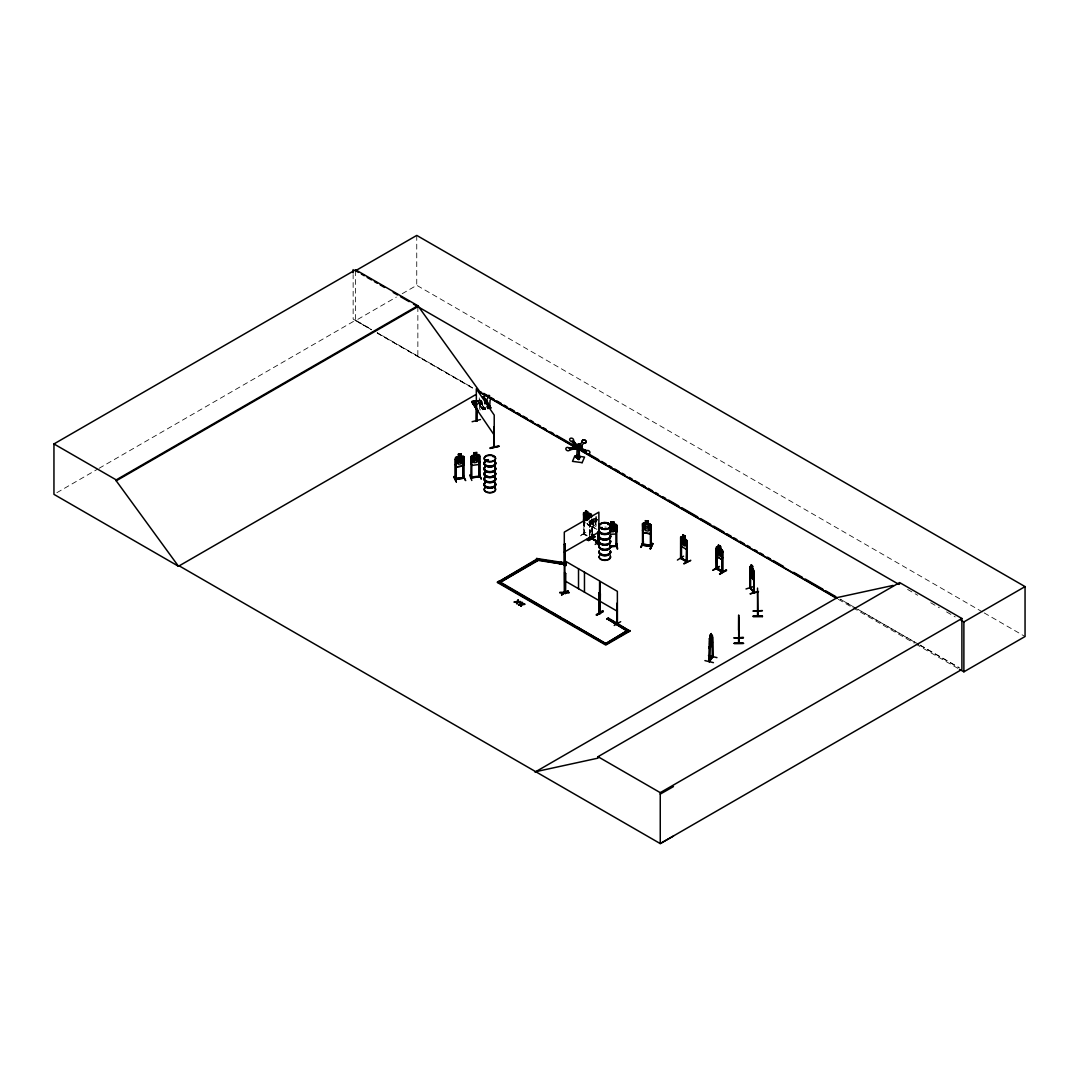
<?xml version="1.0" encoding="UTF-8"?>
<svg xmlns="http://www.w3.org/2000/svg" width="1079" height="1079" viewBox="0 0 1079 1079"><rect width="100%" height="100%" fill="white"/><g stroke="black" fill="none" stroke-linecap="round" stroke-linejoin="round"><path stroke-width="0.75" stroke-dasharray="5 3.75" d="M479.346 408.968L479.696 402.4A2.037 1.578 -30.7 0 0 479.305 399.864L479.265 397.854M480.236 403.519L480.533 403.263M480.088 403.694L481.126 404.099L481.045 403.276M484.35 408.995L484.35 407.538L483.419 407.633L483.419 409.089L483.446 407.309M484.026 408.078L483.729 407.228M592.816 527.591L593.585 525.581M593.666 525.635L593.585 519.026L592.857 527.698L587.866 524.812L587.286 521.953L587.934 524.772M589.255 525.068L589.984 522.951L589.255 525.068L584.225 522.196M483.716 407.403L484.296 408.914M580.367 535.858L586.814 531.785L580.421 535.548M583.51 534.172L584.494 534.402L584.413 522.749M595.514 522.411C598.265 521.049 595.918 518.406 595.042 521.575L593.396 518.338M592.533 523.005L591.467 524.354L589.485 523.207M479.696 402.4L479.737 402.48A2.037 1.578 -30.7 0 0 479.346 399.931C496.043 428.862 467.881 380.199 485.563 409.143L482.246 409.804L483.257 409.588M485.01 409.238L484.808 407.188L484.579 407.929M481.355 403.802L480.303 403.924M597.051 520.577L595.972 519.147L596.121 516.612M591.764 519.201L592.492 526.916M587.016 535.872L583.604 534.186L586.787 536.007M56.863 492.685L97.636 469.136M99.093 468.299L355.584 320.207L371.513 329.405M355.584 270.721L355.584 320.625L396.371 297.089M402.184 293.717L416.75 285.315L982.74 612.09M479.211 400.296L480.195 400.093L477.107 400.511L482.488 409.642M480.142 410.101L480.168 409.13M477.633 400.498L482.65 409.737L482.461 408.685L485.132 408.847L484.579 407.242M479.575 400.215L485.537 409.157M480.371 403.452L481.315 403.411M477.646 401.428L480.533 400.687M478.55 402.791L481.45 402.211L478.55 402.953M482.07 408.375L484.97 407.795M484.997 407.983L481.922 408.631L481.922 407.768L482.138 408.415M583.752 533.282L584.049 534.523M479.98 400.012L485.199 409.211M596.121 519.066L597.51 519.862L593.976 518.014M595.972 526.525L593.976 525.379L592.91 519.754M586.747 523.544L589.323 525.028M592.546 526.862L597.469 529.668L592.425 526.957M587.016 535.359L584.252 534.038L586.787 535.481M371.297 329.527L353.143 319.087L353.143 274.552M377.111 332.871L472.872 387.941L377.313 332.75M856.227 608.394L840.271 599.209L856.186 608.408M918.62 644.271L857.684 609.217L918.458 644.365M920.063 645.094L959.244 667.631M984.21 612.926L1025.05 636.516M907.587 589.417L917.689 595.244M930.678 602.743L939.35 607.747M946.566 611.914L955.225 616.918M919.901 645.188L959.002 667.766M355.584 320.625L371.513 329.823M377.313 333.168L474.8 389.452M838.329 599.331L851.466 606.924M852.936 607.76L914.25 643.165M915.707 644.015L958.044 668.454M589.485 521.238L591.467 522.384L591.467 519.336M587.988 524.718L592.884 527.55M583.591 534.213L583.604 522.533M588.541 521.953L589.228 522.33L590.388 520.631L592.223 524.07L590.806 520.348M482.192 401.995A2.037 1.578 -30.7 0 1 481.693 400.484A2.037 1.578 -30.7 0 0 482.151 401.914L482.596 408.334M478.982 403.236L482.879 409.683L478.793 403.263M478.483 403.33L482.313 409.791M584.494 534.402L584.184 522.87M593.315 518.594L594.623 521.885C591.656 523.315 594.313 526.12 595.082 522.695L596.215 525.635M596.053 516.652L595.972 519.147M592.614 519.188L592.614 532.486M592.384 519.309L592.384 532.621M592.02 518.851L592.02 532.149M591.805 518.972L591.805 532.284M590.213 521.063L590.213 532.702M589.984 521.184L589.984 536.155M589.62 520.725L589.62 532.365M589.39 522.519L589.39 535.831M583.82 524.07L583.928 534.078M484.808 407.188L484.808 408.051M417.856 306.665L417.856 356.569M416.75 235.411L416.75 285.315M604.833 527.065A5.705 3.291 0 0 1 606.317 527.186M583.523 533.417L584.494 533.673L583.523 533.417M481.922 403.033L479.036 403.775L481.922 403.033M482.475 403.951L479.575 404.692L482.475 403.951M595.972 519.97L593.976 518.797L593.976 523.423L595.972 524.556L595.972 519.97"/><path stroke-width="1.5" d="M577.117 448.459L576.874 455.298A2.037 1.618 23.5 0 0 576.348 457.739A2.037 1.618 23.5 0 0 579.369 458.17A2.037 1.618 23.5 0 0 578.843 455.594L578.668 448.54L586.032 452.236A2.037 1.618 23.5 0 0 588.702 453.827A2.037 1.618 23.5 0 0 589.633 451.535A2.037 1.618 23.5 0 0 586.639 450.739M750.728 575.053L750.31 588.419L750.04 587.232L750.795 587.65M750.04 587.961L754.005 592.735L753.897 572.207L754.329 592.627L750.323 587.88M753.574 591.683L754.329 591.858L750.444 587.907M488.018 395.764L487.775 398.272A2.037 1.578 -30.7 0 0 487.33 400.902L487.775 407.309L489.704 406.918L490.055 400.363A2.037 1.578 -30.7 0 0 489.664 397.814L489.623 395.818L488.693 395.386M569.766 449.511L569.685 449.876A2.037 1.618 23.5 0 1 567.082 450.536A2.037 1.618 23.5 0 1 566.138 447.974A2.037 1.618 23.5 0 1 569.146 448.055L576.982 447.272L577.386 448.662L569.712 449.646L577.386 448.662M476.082 405.057L476.014 404.369M485.267 402.534L486.616 402.588L485.483 402.912M476.581 400.889L476.257 420.864M476.918 420.54L476.473 421.336L476.298 388.831L494.209 415.091L494.249 447.232L494.222 445.897M476.918 421.269L476.891 409.346M488.854 406.203L489.097 407.107M704.911 660.604L713.421 662.641M596.7 615.219L596.336 614.598L602.797 610.835L603.148 611.456L596.525 615.219L603.161 611.618M564.641 564.115L564.223 564.87L565.194 563.98L565.113 544.032L564.304 544.248L565.113 544.032M564.196 591.818L564.29 592.668L564.304 532.109L598.872 512.147L598.872 525.46M738.549 637.325L739.021 638.512L738.656 637.81M739.048 638.471L738.697 642.706M487.02 459.829L485.968 460.409L486.858 460.49M486.589 460.693L486.238 460.167M486.089 460.153L487.492 460.059L486.696 460.517M493.764 456.727L492.82 456.579M608.637 524.421L608.138 523.854M753.938 577.804L753.452 579.828L750.471 576.065L750.04 566.596L753.466 569.995L752.697 568.835M757.984 616.271L757.633 591.144M472.116 421.714L480.479 419.542M712.423 635.41L712.423 657.313L712.855 656.113L708.997 661.548L709.348 638.687M560.729 562.645L561.08 562.038L566.3 565.005M746.007 588.959L754.315 586.356M712.585 656.504L709.038 660.874L709.753 661.198L709.685 641.209M489.097 406.702L489.151 407.053M564.236 564.425L559.866 564.02L565.976 563.899M738.602 638.053L738.67 642.72M710.171 637.662L709.335 661.67L709.389 660.375M683.708 540.889L685.704 539.824L684.356 541.874L685.651 545.583L683.924 542.144L682.805 543.803L682.049 543.357L683.466 541.348L682.144 537.774L683.83 540.889M719.261 551.167L721.258 550.101L719.909 552.151L721.311 555.874L719.477 552.421C718.681 555.793 716.105 553.068 719.032 551.625L717.697 548.051L719.383 551.167M687.013 547.161L686.284 549.278L681.281 546.406L680.701 543.533L681.362 546.365M716.254 553.81L716.847 556.683L721.905 559.515L722.566 557.438M721.905 559.515L722.633 557.492M463.12 465.899L464.172 463.323L463.188 465.966L456.336 466.964L455.513 464.577M478.712 464.429L479.656 461.866M479.777 461.92L478.779 464.509L471.901 465.44L470.997 463.134L471.091 456.565L473.937 455.298L473.91 452.789L476.837 452.371L476.756 454.974L478.213 455.581L478.213 460.167L476.756 462.338L474.032 462.743L472.575 460.989L472.575 456.404L474.032 455.365L474.018 452.856M517.043 603.458L518.325 600.248L517.057 602.298L514.346 601.907L517.151 601.542M517.043 603.876L518.325 600.248M521.265 604.307L521.251 606.304L521.912 604.267L524.664 604.321L521.912 604.685L521.993 603.916L524.664 603.903M610.215 531.003L612.346 528.467C613.425 532.217 616.932 530.841 612.953 527.914L614.855 525.014L612.427 527.294M578.331 448.797L578.857 447.542L586.693 450.604M516.517 603.579L517.799 599.937M520.725 606.007L522.007 602.365L522.533 603.094L522.007 602.365M522.007 602.783L521.346 604.388L518.554 604.753L521.346 603.97M615.745 533.984L616.743 531.502M610.174 534.253L615.812 534.051C616.743 531.246 618.658 526.026 615.785 524.097L608.853 524.556L610.943 524.394M521.993 604.334L522.533 602.675M572.072 441.473L571.816 441.486A2.037 1.618 23.5 0 1 569.645 439.409A2.037 1.618 23.5 0 1 572.086 438.263A2.037 1.618 23.5 0 1 573.421 440.745L577.939 447.003L576.752 447.569L571.883 441.351M572.14 441.338L576.806 447.421L578.007 446.868L573.34 440.772M576.24 444.953L575.12 448.041L576.24 444.953L579.571 445.344L579.234 447.893L579.571 445.344M577.252 447.61L577.602 445.061M577.818 446.328L578.155 443.766L580.138 444.062L580.138 445.829M577.697 447.043L578.883 447.96L577.697 447.043L582.35 441.891A2.037 1.618 23.5 0 1 583.685 439.787A2.037 1.618 23.5 0 1 586.126 441.648A2.037 1.618 23.5 0 1 583.955 443.091L578.883 447.96M577.872 448.567L577.926 449.255M576.645 448.257L581.176 448.918L582.296 445.829L580.259 445.533L579.787 446.612L580.138 444.062M582.498 442.107L582.296 442.026A2.037 1.618 23.5 0 1 583.618 439.935A2.037 1.618 23.5 0 1 586.072 441.783A2.037 1.618 23.5 0 1 583.887 443.24L583.699 443.01M581.176 448.918L582.296 445.829M578.6 455.473L578.91 455.446A2.037 1.618 23.5 0 1 579.436 458.036A2.037 1.618 23.5 0 1 576.402 457.59A2.037 1.618 23.5 0 1 576.928 455.163M586.463 450.887L578.789 447.677M582.12 462.756L584.548 457.091L574.918 455.689L572.49 461.353L582.12 462.648M651.136 531.461L650.138 533.754L643.475 532.662M650.192 533.849L651.23 531.502M482.623 397.274L483.81 396.452M488.747 406.284L488.922 406.783M464.078 478.024L455.351 479.224M463.093 478.159L463.188 458.184L464.064 458.251L463.269 458.359M470.781 477.835L479.562 476.513M478.698 476.662L479.669 475.826L478.955 476.878M642.531 524.88L643.327 525.001L643.138 545.178L643.327 525.001M643.111 542.238L640.751 547.404L643.071 542.251M643.543 541.941L641.182 547.363M651.136 526.377L650.34 526.255L650.421 546.257M642.652 544.814L642.477 544.086L651.015 545.65M652.444 543.29L650.111 548.82L652.916 543.762M652.485 543.6L650.232 548.793M652.876 543.708L650.61 548.874M677.41 560.055L683.587 556.198M719.154 566.475L713.03 570.009M561.566 594.866L568.013 591.103M595.055 536.533L588.581 540.592M595.001 536.856L588.284 540.471L594.704 536.749M453.639 476.864L456.282 481.868M454.057 476.459L456.35 481.962M469.635 474.989L471.806 480.465M500.157 580.934L536.25 560.095L536.722 558.477L566.232 563.049M627.223 631.013L607.045 618.739L608.313 618.011L629.92 631.121L605.791 645.053L497.446 582.498L536.25 559.475L537.517 560.824L536.25 560.095L536.722 558.477M645.417 520.685L648.317 521.13L645.417 520.685L645.485 523.288L644.028 523.881L644.028 528.467L645.485 530.652L648.196 531.07L649.652 529.33L649.652 524.745L648.196 523.706L648.196 521.251M645.39 523.194L642.491 523.625L642.518 545.097L651.23 546.352L651.23 524.907L648.29 523.639L648.317 521.13M642.491 530.207L643.381 532.797L650.232 533.781M650.205 523.868L643.448 522.978M588.621 515.829L587.934 515.276L586.841 516.814L585.088 513.564L586.423 517.138C583.631 518.621 586.032 521.332 586.882 517.933M598.252 542.616L591.737 538.178L592.452 538.799M565.693 592.708L564.735 592.425L565.356 592.803M565.396 573.569L565.409 593.571L565.625 573.435L564.803 573.232L565.625 573.435M592.384 534.28L592.614 539.068M599.573 612.238L598.724 612.049L599.452 612.467M565.032 560.972L599.6 580.934L599.452 613.196L598.724 612.049M598.724 612.778L599.695 613.034L599.02 592.722L598.832 612.872M681.254 538.758L680.66 538.421L681.469 538.623L681.119 558.72C682.967 558.099 679.325 556.899 681.321 558.032M716.672 568.269C715.606 566.974 724.211 571.6 722.633 572.369L722.633 550.897L720.435 548.847L720.516 546.352L718.317 545.165L718.385 547.579L716.186 547.269L716.227 568.741L722.566 572.329L722.633 550.897M721.905 571.25L717.103 568.39M596.147 542.197L598.656 543.978M598.629 543.964L598.454 544.747L599.169 543.681M486.548 402.926L485.321 402.575M609.797 530.72L611.712 527.955L609.878 525.486M710.211 637.689L710.09 635.18L711.223 633.575L711.277 636.192M710.171 635.207L711.317 633.602M709.362 638.741L712.1 634.965M712.545 657.219L712.477 636.785L712.828 656.895L709.442 661.575M712.019 644.824L709.335 648.6L712.086 644.81L712.464 641.911M708.458 655.614L716.955 657.624M709.024 661.481L712.545 656.491M486.036 460.328C486.669 462.203 488.14 459.034 487.492 460.773M600.949 527.833L602.028 527.429M602.433 528.332L601.529 527.698M750.08 588.068L750.134 566.583M455.365 478.523L456.174 478.442M456.215 478.658L456.08 479.4M464.159 477.471L464.051 478.226L464.064 456.781L463.134 456.012L456.35 456.997L455.419 458.009L455.378 479.521L455.284 459.33L456.161 459.398L455.284 459.33M471.995 455.662L471.118 456.619L470.849 478.024L470.781 477.12L471.806 477.201M471.847 477.363L471.671 457.752L470.876 457.86L471.671 457.752M471.051 478.024L479.75 476.729M455.446 458.062L456.363 457.051M477.498 410.357L471.698 401.779L474.814 400.956L476.19 403.775M472.481 401.415L478.064 410.627M474.247 401.064L476.392 405.178M474.585 401.199L472.143 401.685M488.072 404.315L484.984 399.163M484.444 399.257L489.812 408.307L485.145 400.552M484.943 399.149L490.743 408.118L484.484 398.839L484.444 396.843M477.282 410.573L471.739 401.793M490.352 408.213L489.987 406.163L489.758 406.904M476.284 420.985L476.635 420.689M599.789 613.587L600.072 593.477L599.816 613.627M617.417 623.419L617.363 591.332L600.072 581.352L600.086 613.776L600.369 593.652M565.072 564.047L564.196 564.074M476.176 404.827L475.273 405.016M482.879 396.856L483.554 396.479M616.837 545.65L610.107 545.974M610.134 546.675L616.837 546.379L616.783 545.434L615.799 545.515L616.783 546.419L616.743 524.947L613.735 524.273L613.735 521.818L610.943 521.939L610.943 524.448M589.404 515.722L587.205 515.411L587.205 520.348M650.327 545.3L650.529 546.001M585.776 520.631L584.71 518.055L585.708 510.677L587.92 511.864L587.772 514.4L588.851 515.829M585.776 513.091L585.776 510.637M584.184 514.562L583.604 514.224L584.184 521.211M587.853 514.359L589.984 516.436L584.278 512.404M583.564 519.377L584.225 522.196M598.225 544.625L598.872 524.286L598.737 544.248M589.39 537.49L590.267 536.937L589.62 537.355M593.396 535.508L586.949 539.675L593.437 535.562M586.949 539.675L593.72 536.047M587.03 539.675L593.477 535.912M592.681 538.664L598.413 541.725L597.631 541.577M597.753 541.55L592.007 538.758M598.184 542.575L597.604 532.257M595.203 544.409L597.766 542.858M564.843 563.13L564.236 563.521L565.18 563.44M561.633 594.974L568.067 590.793L561.633 594.556M596.431 615.003L602.797 610.835M616.837 603.431L617.175 623.581M614.234 625.469L620.681 621.679M179.276 565.895L178.575 566.313L53.95 494.357L53.95 443.941L355.584 269.79L417.856 305.735L480.128 392.109L576.173 447.556M355.584 269.79L355.584 270.721L416.75 235.411L1025.05 586.612L1025.05 636.516L963.884 671.826L959.514 669.29M53.95 443.941L116.222 479.885L417.856 305.735M673.458 836.063L660.254 843.589L179.195 565.855L178.48 566.259L116.222 480.816L417.856 306.665M178.48 566.259L475.758 394.631M480.128 392.109L480.829 391.704M589.336 513.294C594.758 516.801 586.949 510.434 589.404 515.883L588.419 516.045L588.419 519.093M587.893 514.926L591.535 516.949M497.446 582.498L498.714 581.149L607.045 644.325L576.712 626.805M537.517 560.203L499.968 582.498L537.517 560.824M564.304 552.07L598.872 532.109M682.832 534.847L684.949 536.074L682.832 534.847L681.766 542.251L682.832 544.828L684.814 545.974L685.88 544.625L684.814 536.155M682.899 534.968L682.899 537.423L680.633 536.991L680.579 558.369L687.013 562.051L687.013 540.619L684.949 538.529M687.013 540.66L681.335 536.6M686.649 548.267L686.46 561.768L686.649 541.618L687.296 561.957L680.822 558.207M687.229 541.955L686.419 541.752M681.483 558.571L681.469 545.286M687.08 561.363L681.321 558.234L687.202 561.134M683.951 563.481L690.789 560.352L683.951 563.899M716.861 546.783L721.864 549.67M716.807 549.036L716.227 548.698L716.874 569.038L716.159 568.687L722.795 572.167M720.367 546.433L721.433 550.317L721.433 554.903L720.367 556.251L718.385 555.105L717.319 552.529L717.319 547.943L718.385 547.741L718.385 545.124L720.516 546.352M721.986 552.03L722.795 552.232L721.986 552.03L722.013 572.045M607.045 619.373L608.313 618.011M716.254 567.986L717.103 568.903L717.036 555.564M712.963 570.332L719.464 566.556M719.868 574.379C725.25 569.604 732.034 567.986 719.572 574.136M497.446 581.878L605.791 644.419L629.92 630.487M535.022 772.105L837.371 597.537L893.075 585.425M535.723 771.687L597.995 758.146L597.995 756.703L899.63 582.552L961.902 618.496L961.902 669.439L660.254 843.589L660.254 792.647L961.902 618.496M899.63 583.995L898.928 584.413L413.513 304.157M960.998 620.25L963.884 621.922L1025.05 586.612M660.254 794.104L673.458 786.578M472.103 401.712L477.7 410.708L471.914 401.361M607.855 524.07L608.691 524.192L607.949 524.529M601.502 528.036L602.244 527.968M602.392 528.224L601.016 528.009M651.311 546.176C638.107 545.839 640.602 542.643 651.23 545.623M579.329 459.344L578.088 459.168L579.329 459.344L579.329 448.797M475.353 404.288L475.434 405.178M463.269 477.377L464.078 477.296M470.889 477.08L478.685 476.176M478.752 476.878L478.779 456.714L479.575 456.606L479.71 476.77L479.777 455.325L476.864 454.879M750.728 568.404L750.08 568.053L750.485 588.487M758.483 591.737L750.026 593.841L758.335 591.562M751.348 577.252L751.321 564.843L750.728 572.045L752.562 576.267L752.562 568.835M752.562 578.735L752.697 566.381L751.362 564.978M753.992 571.277L753.439 569.874L754.005 592.735M617.094 623.568L617.067 603.296M494.169 447.219L494.195 426.718L494.276 446.652M498.835 446.477C471.82 451.494 517.057 441.756 490.325 448.446M476.271 403.236L473.371 403.978L476.271 403.411M476.743 404.059L473.856 404.8L476.743 404.22M484.754 403.492L487.654 402.926L484.754 403.667M488.8 406.608L488.598 408.064L488.598 406.621L489.475 406.446L489.529 407.97M488.639 406.689L489.529 406.527M487.735 407.228L489.664 406.85L490.311 407.822L487.87 408.307M490.527 407.08L490.311 407.822M487.641 408.523L490.756 408.105L485.159 398.906M564.654 564.33L564.533 544.369M597.86 541.388L598.171 542.629M716.375 568.485L716.443 548.564M722.134 571.816L722.202 556.885M461.151 453.935L461.178 456.444L462.635 457.051L462.635 461.637L461.178 463.808L458.454 464.199L456.997 462.446L456.997 457.86L458.454 456.835L458.332 454.259L461.272 453.895L461.246 456.282M461.178 453.989L458.332 454.259M471.955 455.594L478.725 454.556M456.309 466.91L463.188 465.966M463.134 475.475L465.737 480.6M479.076 473.964L481.315 479.143L479.089 474.005M455.271 478.752L463.377 477.633M463.997 477.552L456.066 478.402L456.066 479.13M464.064 478.213L455.473 479.481M517.799 601.489L520.469 601.893L517.704 602.257M514.346 601.907L520.469 601.893M518.554 604.334L524.664 604.321M518.554 604.753L521.265 604.726M569.253 448.392L576.928 447.407M514.346 602.311L517.151 601.961M517.704 601.839L520.469 601.475M601.974 528.224L601.232 528.224M463.957 477.296L463.876 477.997M592.344 538.556L591.71 538.205M598.953 612.643L599.02 592.722M680.984 558.275L680.889 538.286M610.849 524.381L610.835 521.858L613.843 521.791L613.843 524.246M615.893 526.269L616.743 526.417L615.893 526.269L615.947 546.433M610.943 531.826L613.749 531.691L615.246 529.668L615.246 525.082L613.749 524.327M610.134 546.163L615.92 545.745M610.107 546.5L616.81 546.19M617.175 548.928L616.46 543.236L617.687 548.901M463.296 478.348L463.188 458.184M610.269 525.163L612.306 527.375M564.614 544.409L564.614 564.91M559.866 564.047L565.976 564.169M564.6 572.167L564.803 593.275L564.883 543.897M559.866 592.304L569.038 592.304M738.967 618.038L739.102 642.706M734.219 637.837L743.391 637.783M734.286 643.556C762.543 642.99 714.837 643.219 743.444 643.462M757.539 588.082L757.539 616.23M762.381 615.988L753.209 615.92L753.209 616.635L762.381 616.554M753.209 616.338L762.381 616.365M738.575 630.217L738.683 614.99L738.71 643.246M711.182 636.165L711.182 643.543L710.117 645.04L709.55 643.88M651.028 546.352L651.136 524.92M577.818 444.561L579.787 444.845M577.252 445.843L579.234 446.126M575.12 447.529L581.176 448.405M536.722 559.097L546.554 560.621M549.831 561.134L561.323 562.901M536.25 559.475L565.774 564.668L536.25 560.095M489.219 395.467L488.059 395.831L483.743 393.376M476.014 404.504L475.124 405.097M463.053 475.124L465.292 480.263M709.335 648.6L709.038 646.739M589.66 537.355L589.754 536.627M589.849 537.828L589.889 537.072M565.045 592.29L565.356 593.531M686.986 562.092L686.46 561.04M585.843 513.213L583.564 512.795L583.604 520.874M587.772 515.222L585.776 514.076L585.776 518.662L587.772 519.795M598.413 542.454L592.02 538.812L592.02 533.822M598.764 543.681L595.797 542.413M563.602 563.939L566.259 565.342M563.332 564.128L565.949 565.639M355.584 270.721L358.484 272.394M361.384 274.066L364.284 275.738M367.17 277.411L371.513 279.92M374.413 281.592L377.313 283.264M380.213 284.937L384.556 287.446M393.242 292.463L397.585 294.972M400.484 296.644L409.17 301.648M491.012 397.585L493.926 399.257M496.839 400.943L501.209 403.465M504.109 405.138L507.022 406.823M509.935 408.496L514.305 411.018M517.219 412.704L520.118 414.39M523.032 416.062L527.402 418.585M530.315 420.27L533.215 421.943M537.585 424.465L540.498 426.151M543.411 427.823L546.311 429.509M550.681 432.032L553.594 433.704M556.508 435.39L572.517 444.629M581.244 449.673L585.614 452.195M588.514 453.868L598.71 459.748M601.61 461.434L605.98 463.957M608.893 465.629L611.806 467.315M614.72 469.001L619.076 471.51M621.99 473.195L624.903 474.881M629.259 477.39L632.173 479.076M635.086 480.762L639.456 483.284M642.369 484.957L645.269 486.642M648.182 488.315L652.552 490.837M655.466 492.523L658.365 494.195M662.735 496.718L665.649 498.404M668.562 500.076L678.745 505.957M681.658 507.643L697.668 516.881M700.568 518.567L710.764 524.448M713.664 526.12L723.861 532.014M726.76 533.687L731.13 536.209M734.044 537.895L736.957 539.567M739.87 541.253L744.227 543.776M747.14 545.448L750.053 547.134M754.41 549.656L757.323 551.329M760.236 553.014L763.15 554.687M767.52 557.209L770.419 558.895M773.333 560.567L783.516 566.462M793.712 572.342L802.439 577.373M805.352 579.059L822.818 589.134M825.718 590.82L835.915 596.7M579.072 449.242L836.657 597.955M479.17 391.974L486.481 396.195M489.394 397.881L575.539 447.61M581.379 450.982L836.872 598.494M721.864 559.408L716.969 556.589L716.335 553.837M726.356 570.629L725.992 570.009L719.558 573.812M565.032 580.934L599.6 600.895M600.072 601.313L617.363 611.294M611.2 620.304L629.92 631.121M607.045 618.739L628.666 631.849M500.157 582.606L547.822 610.121M550.722 611.793L560.824 617.633M563.71 619.306L573.826 625.146M520.725 605.589L521.251 606.304M597.995 756.703L660.254 792.647M722.795 572.113L722.863 571.506M592.573 539.082L592.614 534.159M591.791 538.961L591.805 535.616M751.321 564.843L752.697 566.381M751.577 565.639L752.36 567.406L751.577 566.462M750.431 566.232L751.456 567.406M751.362 568.242L752.589 569.833M751.362 572.828L752.562 574.298M494.209 447.192L494.56 446.315M476.298 408.793L494.209 435.053M487.317 406.689L487.87 407.606M487.101 406.743L487.641 407.66M474.814 400.781L476.554 403.708M721.784 549.71L722.498 550.937M589.282 516.733L588.594 516.261L589.498 518.729M479.575 456.606L478.779 456.714M470.997 463.134L471.995 465.413M464.172 456.727L464.186 463.39M455.419 464.59L456.336 466.964M643.448 532.716L642.612 523.612M583.712 519.363L584.346 522.101M708.984 646.645L709.429 648.627M569.038 592.924L559.866 592.951M963.884 621.922L963.884 671.826M762.381 615.92L762.381 616.635M753.857 571.277L753.857 577.831M753.857 591.386L753.843 592.654M684.949 536.074L684.882 538.569M597.82 532.136L597.82 542.117M591.535 514.494L591.386 517.03M587.354 515.438L587.354 520.348M584.467 572.194L584.467 592.155M583.712 512.822L583.82 522.411M578.56 449.066L578.56 459.614M578.519 568.754L578.519 588.716M489.987 406.163L489.987 407.039M489.475 406.446L489.475 407.902M456.093 459.209L456.093 479.427M353.143 269.602L353.143 272.906M116.222 479.885L116.222 480.816M610.35 540.242A5.705 3.291 0 0 1 604.833 544.396A5.705 3.291 0 0 1 599.331 540.242M610.35 530.436A5.705 3.291 0 0 1 604.833 534.577A5.705 3.291 0 0 1 599.331 530.436M610.35 529.506A5.705 3.291 0 0 1 604.833 533.66A5.705 3.291 0 0 1 599.331 529.506M610.35 535.939A5.705 3.291 0 0 1 604.833 540.093A5.705 3.291 0 0 1 599.331 535.939M610.444 535.616A5.8 3.345 0 0 1 604.833 539.824A5.8 3.345 0 0 1 599.236 535.616M610.444 535.332A5.8 3.345 0 0 1 604.833 539.54A5.8 3.345 0 0 1 599.236 535.332M610.35 535.022A5.705 3.291 0 0 1 604.833 539.163A5.705 3.291 0 0 1 599.331 535.022M610.444 530.099A5.8 3.345 0 0 1 604.833 534.321A5.8 3.345 0 0 1 599.236 530.099M610.444 529.816A5.8 3.345 0 0 1 604.833 534.038A5.8 3.345 0 0 1 599.236 529.816M610.377 540.552A5.732 3.304 0 0 1 604.833 544.72A5.732 3.304 0 0 1 599.304 540.552M610.323 541.065A5.678 3.277 0 0 1 604.833 545.192A5.678 3.277 0 0 1 599.344 541.065M610.323 555.941A5.678 3.277 0 0 1 604.833 560.082A5.678 3.277 0 0 1 599.344 555.941M610.377 540.781A5.732 3.304 0 0 1 604.833 544.935A5.732 3.304 0 0 1 599.304 540.781M610.35 546.136A5.705 3.291 0 0 1 604.833 550.277A5.705 3.291 0 0 1 599.331 546.136M610.35 545.205A5.705 3.291 0 0 1 604.833 549.359A5.705 3.291 0 0 1 599.331 545.205M610.363 551.639A5.719 3.304 0 0 1 604.833 555.793A5.719 3.304 0 0 1 599.317 551.639M610.444 551.315A5.8 3.345 0 0 1 604.833 555.523A5.8 3.345 0 0 1 599.236 551.315M610.444 551.032A5.8 3.345 0 0 1 604.833 555.24A5.8 3.345 0 0 1 599.236 551.032M610.35 550.722A5.705 3.291 0 0 1 604.833 554.862A5.705 3.291 0 0 1 599.331 550.722M610.444 545.799A5.8 3.345 0 0 1 604.833 550.02A5.8 3.345 0 0 1 599.236 545.799M610.444 545.515A5.8 3.345 0 0 1 604.833 549.737A5.8 3.345 0 0 1 599.236 545.515M610.377 556.251A5.732 3.304 0 0 1 604.833 560.419A5.732 3.304 0 0 1 599.304 556.251M494.91 467.247A5.8 3.345 0 0 1 489.893 472.278A5.8 3.345 0 0 1 484.876 467.247M494.843 467.598A5.719 3.304 0 0 1 489.893 472.548A5.719 3.304 0 0 1 484.943 467.598M494.843 472.197A5.719 3.304 0 0 1 489.893 477.147A5.719 3.304 0 0 1 484.943 472.197M494.91 461.745A5.8 3.345 0 0 1 489.893 466.762A5.8 3.345 0 0 1 484.876 461.745M485.793 461.057A5.8 3.345 0 0 1 488.396 460.18M494.843 466.667A5.719 3.304 0 0 1 489.893 471.631A5.719 3.304 0 0 1 484.943 466.667M494.843 462.082A5.719 3.304 0 0 1 489.893 467.045A5.719 3.304 0 0 1 484.943 462.082M485.847 461.407A5.719 3.304 0 0 1 488.409 460.544M494.91 466.964A5.8 3.345 0 0 1 489.893 471.995A5.8 3.345 0 0 1 484.876 466.964M494.91 461.461A5.8 3.345 0 0 1 489.893 466.479A5.8 3.345 0 0 1 484.876 461.461M485.793 460.773A5.8 3.345 0 0 1 488.396 459.897M494.843 461.165A5.719 3.304 0 0 1 489.893 466.115A5.719 3.304 0 0 1 484.943 461.165M485.847 460.477A5.719 3.304 0 0 1 488.409 459.627M494.91 482.947A5.8 3.345 0 0 1 489.893 487.978A5.8 3.345 0 0 1 484.876 482.947M494.843 483.298A5.719 3.304 0 0 1 489.893 488.247A5.719 3.304 0 0 1 484.943 483.298M494.829 487.614A5.692 3.291 0 0 1 489.893 492.537A5.692 3.291 0 0 1 484.957 487.614M494.829 472.723A5.705 3.291 0 0 1 489.893 477.66A5.705 3.291 0 0 1 484.943 472.723M494.856 487.91A5.732 3.304 0 0 1 489.893 492.874A5.732 3.304 0 0 1 484.93 487.91M494.856 472.44A5.732 3.304 0 0 1 489.893 477.404A5.732 3.304 0 0 1 484.93 472.44M494.91 477.444A5.8 3.345 0 0 1 489.893 482.461A5.8 3.345 0 0 1 484.876 477.444M494.843 482.367A5.719 3.304 0 0 1 489.893 487.317A5.719 3.304 0 0 1 484.943 482.367M494.843 477.781A5.719 3.304 0 0 1 489.893 482.745A5.719 3.304 0 0 1 484.943 477.781M494.91 482.664A5.8 3.345 0 0 1 489.893 487.695A5.8 3.345 0 0 1 484.876 482.664M494.91 477.161A5.8 3.345 0 0 1 489.893 482.178A5.8 3.345 0 0 1 484.876 477.161M494.843 476.864A5.719 3.304 0 0 1 489.893 481.814A5.719 3.304 0 0 1 484.943 476.864M709.82 639.105L710.548 640.913L709.793 644.891L710.778 641.115L711.762 642.113L711.021 640.225L711.749 636.489L710.791 639.995L709.82 639.105M578.883 444.454L579.598 444.71L578.924 444.386M462.338 462.648L461.394 462.851L459.789 460.72L457.267 463.471L459.168 460.274L457.348 457.725L459.748 459.627L462.23 457.024L460.382 460.113L462.338 462.648M477.916 461.178L476.985 461.394L475.38 459.249L472.845 462.001L474.76 458.804L472.926 456.269L475.326 458.17L477.808 455.554L475.96 458.642L477.916 461.178M710.994 634.385L710.319 636.178L710.994 634.385M711.182 636.988L710.117 638.485L710.117 643.071L711.182 641.573L711.182 636.988M627.398 630.487L605.791 643.597L627.398 630.487M475.353 401.712L472.467 402.454L475.353 401.712M475.718 402.319L472.831 403.06L475.718 402.319M460.693 454.461L458.939 454.718L458.939 455.54L460.693 455.284L460.693 454.461M476.271 453.005L474.531 453.247L474.531 454.07L476.271 453.814L476.271 453.005M461.178 457.253L458.454 457.658L458.454 462.244L461.178 461.839L461.178 457.253M476.756 455.797L474.032 456.188L474.032 460.773L476.756 460.382L476.756 455.797M613.25 522.303L611.442 522.384L611.442 523.207L613.25 523.126L613.25 522.303M613.749 525.149L610.943 525.271L610.943 529.856L613.749 529.735L613.749 525.149M743.391 637.514L734.219 637.959L743.391 637.514M762.381 610.633L753.209 611.051L762.381 610.633M647.71 521.589L645.97 521.319L645.97 522.128L647.71 522.398L647.71 521.589M648.196 524.529L645.485 524.111L645.485 528.697L648.196 529.115L648.196 524.529M651.203 527.28L642.491 525.932L651.19 527.294M587.421 512.147L586.14 511.419L587.421 512.97L587.421 512.147M720.017 546.635L718.735 545.907L720.017 547.458L720.017 546.635M720.367 549.71L718.385 548.564L718.385 553.149L720.367 554.296L720.367 549.71M684.464 536.357L683.182 535.629L684.464 537.18L684.464 536.357M684.814 539.433L682.832 538.286L682.832 542.872L684.814 544.018L684.814 539.433M591.103 514.737L589.835 513.995L591.103 515.546L591.103 514.737M484.916 401.455L484.876 401.388A2.037 1.578 -30.7 0 0 484.484 398.839A2.037 1.578 -30.7 0 1 484.916 401.455M601.974 528.629A5.732 3.304 0 0 0 610.566 525.756A5.732 3.304 0 0 0 601.974 522.897A5.732 3.304 0 0 0 601.974 528.629M602.001 529.061A5.678 3.277 0 0 0 610.525 526.215A5.678 3.277 0 0 0 602.001 523.369A5.678 3.277 0 0 0 602.001 529.061M601.974 528.791A5.732 3.304 0 0 0 610.566 525.932A5.732 3.304 0 0 0 601.974 523.072A5.732 3.304 0 0 0 601.974 528.791M487.034 461.07A5.719 3.304 0 0 0 495.612 458.211A5.719 3.304 0 0 0 487.034 455.351A5.719 3.304 0 0 0 487.034 461.07M489.893 476.837A5.692 3.291 0 0 0 494.829 471.914A5.692 3.291 0 0 1 489.893 476.824A5.692 3.291 0 0 1 484.957 471.914A5.692 3.291 0 0 0 489.893 476.824M487.034 461.515A5.705 3.291 0 0 0 495.598 458.669A5.705 3.291 0 0 0 487.034 455.81A5.705 3.291 0 0 0 487.034 461.515M576.483 448.176A1.78 1.416 23.5 0 0 579.49 448.594A1.78 1.416 23.5 0 0 577.966 446.207A1.78 1.416 23.5 0 0 576.483 448.176M576.334 448.54A1.78 1.416 23.5 0 0 579.329 448.958A1.78 1.416 23.5 0 0 577.818 446.558A1.78 1.416 23.5 0 0 576.334 448.54"/></g></svg>
